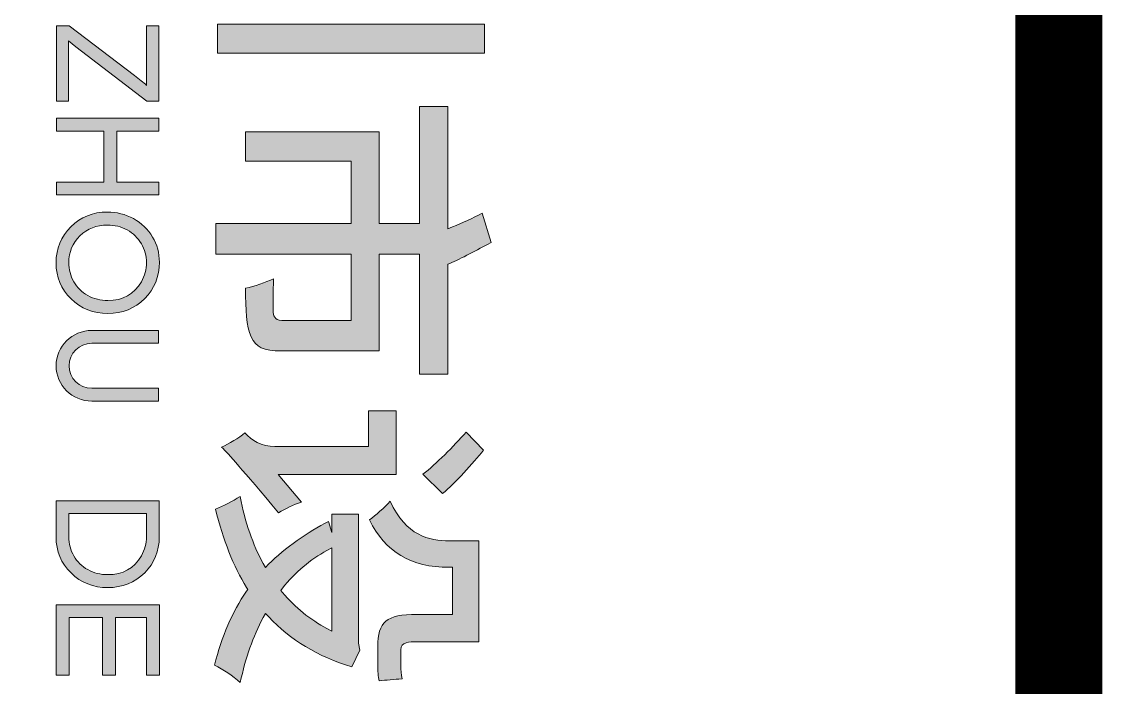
# Model space of a CAD drawing. Header units: millimetres. Extents: x 434053 to 1059003, y -2417481 to 936527.
# Drawn here: x 607287 to 608031, y -1805000 to -1804542 of the extents above; entities that cross this region are included whole.
import ezdxf

# ---------------------------------------------------------------- set-up
doc = ezdxf.new("R2010")
doc.units = ezdxf.units.MM
doc.header["$LTSCALE"] = 1000
doc.header["$MEASUREMENT"] = 0
for name, color, linetype in [('_U+56FE_U+5C42 1', 7, 'Continuous'), ('A-ANNO-TTLB', 7, 'Continuous'), ('图框层', 3, 'Continuous')]:
    doc.layers.add(name, color=color, linetype=linetype)

# ---------------------------------------------------------------- blocks, each defined once
blk = doc.blocks.new('asdfgafglogo2021h')
at = {"layer": '_U+56FE_U+5C42 1'}
h = blk.add_hatch(color=256, dxfattribs=at)
h.dxf.hatch_style = 2
edge = h.paths.add_edge_path()
edge.add_spline(control_points=[(394702, -17779.3), (394702, -17779.3), (394702, -17593.1), (394702, -17593.1), (394702, -17593.1), (394616, -17593.1), (394616, -17593.1), (394616, -17593.1), (394616, -17738.3), (394616, -17738.3), (394616, -17738.3), (394575.8, -17738.3), (394575.8, -17738.3), (394575.8, -17738.3), (394575.8, -17554.5), (394575.8, -17554.5), (394575.8, -17554.5), (394702, -17554.5), (394702, -17554.5), (394702, -17554.5), (394702, -17498.8), (394702, -17498.8), (394702, -17498.8), (394541, -17498.8), (394541, -17498.8), (394541, -17498.8), (394541, -17460.1), (394541, -17460.1), (394541, -17460.1), (394709.3, -17460.1), (394709.3, -17460.1), (394709.3, -17460.1), (394706.6, -17453.6), (394706.6, -17453.6), (394701.1, -17440.4), (394694.3, -17425.5), (394687.8, -17412.8), (394687.8, -17412.8), (394727.7, -17400.2), (394727.7, -17400.2), (394727.7, -17400.2), (394728.2, -17401.2), (394728.2, -17401.2), (394738, -17419.3), (394750.2, -17441.7), (394756.7, -17457.3), (394756.7, -17457.3), (394757.9, -17460.1), (394757.9, -17460.1), (394757.9, -17460.1), (394909, -17460.1), (394909, -17460.1), (394909, -17460.1), (394909, -17498.8), (394909, -17498.8), (394909, -17498.8), (394743.9, -17498.8), (394743.9, -17498.8), (394743.9, -17498.8), (394743.9, -17554.5), (394743.9, -17554.5), (394743.9, -17554.5), (394877.1, -17554.5), (394877.1, -17554.5), (394877.1, -17554.5), (394877.1, -17689.3), (394877.1, -17689.3), (394877.1, -17713.5), (394872, -17724.3), (394857.7, -17730.5), (394842.5, -17737.5), (394821.1, -17738.3), (394790.7, -17738.3), (394788.3, -17725.9), (394783, -17711.1), (394777.9, -17699.8), (394788.7, -17700.2), (394799.7, -17700.4), (394808.2, -17700.4), (394814.5, -17700.4), (394819.4, -17700.3), (394821.8, -17700.2), (394821.8, -17700.2), (394821.8, -17700.2), (394821.8, -17700.2), (394827.9, -17700.2), (394835.2, -17698.8), (394835.2, -17688.4), (394835.2, -17688.4), (394835.2, -17593.1), (394835.2, -17593.1), (394835.2, -17593.1), (394743.9, -17593.1), (394743.9, -17593.1), (394743.9, -17593.1), (394743.9, -17779.3), (394743.9, -17779.3), (394743.9, -17779.3), (394702, -17779.3), (394702, -17779.3)], knot_values=[0, 0, 0, 0, 1, 1, 1, 2, 2, 2, 3, 3, 3, 4, 4, 4, 5, 5, 5, 6, 6, 6, 7, 7, 7, 8, 8, 8, 9, 9, 9, 10, 10, 10, 11, 11, 11, 12, 12, 12, 13, 13, 13, 14, 14, 14, 15, 15, 15, 16, 16, 16, 17, 17, 17, 18, 18, 18, 19, 19, 19, 20, 20, 20, 21, 21, 21, 22, 22, 22, 23, 23, 23, 24, 24, 24, 25, 25, 25, 26, 26, 26, 27, 27, 27, 28, 28, 28, 29, 29, 29, 30, 30, 30, 31, 31, 31, 32, 32, 32, 33, 33, 33, 33], degree=3, periodic=0)
h = blk.add_hatch(color=256, dxfattribs=at)
h.dxf.hatch_style = 2
h.paths.add_polyline_path([(394427.7, -17409.6), (394427.7, -17776.8), (394467.5, -17776.8), (394467.5, -17409.6)])
h = blk.add_hatch(color=256, dxfattribs=at)
h.dxf.hatch_style = 2
edge = h.paths.add_edge_path()
edge.add_spline(control_points=[(395309.2, -17781), (395269.4, -17771), (395236.2, -17756.7), (395207.6, -17737.1), (395207.6, -17737.1), (395205.1, -17735.4), (395205.1, -17735.4), (395205.1, -17735.4), (395202.5, -17737), (395202.5, -17737), (395172.8, -17755.2), (395137.4, -17769.2), (395094.5, -17779.7), (395090.5, -17769.6), (395083.8, -17756.1), (395077.2, -17745.9), (395113.3, -17738.7), (395143.4, -17728.3), (395169.2, -17714.1), (395169.2, -17714.1), (395174.7, -17711.1), (395174.7, -17711.1), (395174.7, -17711.1), (395170.2, -17706.6), (395170.2, -17706.6), (395148.3, -17684.7), (395125.3, -17651.4), (395111.5, -17624.4), (395111.5, -17624.4), (395126.8, -17619.6), (395126.8, -17619.6), (395126.8, -17619.6), (395101.7, -17619.6), (395101.7, -17619.6), (395101.7, -17619.6), (395101.7, -17583.1), (395101.7, -17583.1), (395101.7, -17583.1), (395279.1, -17583.1), (395279.1, -17583.1), (395279.1, -17583.1), (395288.5, -17580.9), (395288.5, -17580.9), (395288.5, -17580.9), (395311.5, -17592), (395311.5, -17592), (395297.4, -17638.6), (395274.2, -17677.1), (395242.8, -17706.5), (395242.8, -17706.5), (395238, -17711), (395238, -17711), (395238, -17711), (395243.7, -17714.1), (395243.7, -17714.1), (395269.7, -17728), (395299, -17738.4), (395332.9, -17745.6), (395324.2, -17755.8), (395314.9, -17769.6), (395309.2, -17781)], knot_values=[0, 0, 0, 0, 1, 1, 1, 2, 2, 2, 3, 3, 3, 4, 4, 4, 5, 5, 5, 6, 6, 6, 7, 7, 7, 8, 8, 8, 9, 9, 9, 10, 10, 10, 11, 11, 11, 12, 12, 12, 13, 13, 13, 14, 14, 14, 15, 15, 15, 16, 16, 16, 17, 17, 17, 18, 18, 18, 19, 19, 19, 20, 20, 20, 20], degree=3, periodic=0)
edge = h.paths.add_edge_path()
edge.add_spline(control_points=[(395151.6, -17626.5), (395163.6, -17648.9), (395181.5, -17670.1), (395203.3, -17687.6), (395203.3, -17687.6), (395206.3, -17690), (395206.3, -17690), (395206.3, -17690), (395209.3, -17687.5), (395209.3, -17687.5), (395229.9, -17670), (395246.5, -17649.4), (395258.8, -17626.5), (395258.8, -17626.5), (395262.5, -17619.6), (395262.5, -17619.6), (395262.5, -17619.6), (395147.9, -17619.6), (395147.9, -17619.6), (395147.9, -17619.6), (395151.6, -17626.5), (395151.6, -17626.5)], knot_values=[0, 0, 0, 0, 1, 1, 1, 2, 2, 2, 3, 3, 3, 4, 4, 4, 5, 5, 5, 6, 6, 6, 7, 7, 7, 7], degree=3, periodic=0)
edge = h.paths.add_edge_path()
edge.add_spline(control_points=[(395009.5, -17771.3), (395004.7, -17760.9), (394996.6, -17747.9), (394989.8, -17739.2), (394999.5, -17730.6), (395008.6, -17716.1), (395008.6, -17698), (395008.6, -17698), (395008.6, -17569.1), (395008.6, -17569.1), (395008.6, -17569.1), (394959.3, -17569.1), (394959.3, -17569.1), (394959.3, -17569.1), (394959.3, -17531.3), (394959.3, -17531.3), (394959.3, -17531.3), (395046.8, -17531.3), (395046.8, -17531.3), (395046.8, -17531.3), (395046.8, -17693.6), (395046.8, -17693.6), (395046.8, -17693.6), (395084.8, -17661.3), (395084.8, -17661.3), (395088.6, -17671.8), (395094.3, -17684.5), (395099.5, -17692.9), (395039.1, -17744.1), (395019, -17761.2), (395009.5, -17771.3)], knot_values=[0, 0, 0, 0, 1, 1, 1, 2, 2, 2, 3, 3, 3, 4, 4, 4, 5, 5, 5, 6, 6, 6, 7, 7, 7, 8, 8, 8, 9, 9, 9, 10, 10, 10, 10], degree=3, periodic=0)
edge = h.paths.add_edge_path()
edge.add_spline(control_points=[(395109.4, -17567.8), (395103.3, -17559.4), (395092.3, -17547.1), (395083.8, -17539.4), (395131.3, -17516.7), (395138.1, -17486.7), (395138.1, -17457.5), (395138.1, -17457.5), (395138.1, -17417.5), (395138.1, -17417.5), (395138.1, -17417.5), (395276.9, -17417.5), (395276.9, -17417.5), (395276.9, -17417.5), (395276.9, -17503), (395276.9, -17503), (395276.9, -17512.7), (395276.9, -17524.7), (395288.2, -17524.7), (395288.2, -17524.7), (395309.7, -17524.7), (395309.7, -17524.7), (395315, -17524.7), (395322.3, -17524), (395328.1, -17522.9), (395328.1, -17522.9), (395328.1, -17523.3), (395328.1, -17523.3), (395328.8, -17533.5), (395329.5, -17545.3), (395330.9, -17554.5), (395324.8, -17556), (395316.6, -17556.3), (395310.5, -17556.3), (395310.5, -17556.3), (395284, -17556.3), (395284, -17556.3), (395249.1, -17556.3), (395239.5, -17544.7), (395239.5, -17502.6), (395239.5, -17502.6), (395239.5, -17453.6), (395239.5, -17453.6), (395239.5, -17453.6), (395174.6, -17453.6), (395174.6, -17453.6), (395174.6, -17453.6), (395174.6, -17458.3), (395174.6, -17458.3), (395174.6, -17510.5), (395153.3, -17546.1), (395109.4, -17567.8)], knot_values=[0, 0, 0, 0, 1, 1, 1, 2, 2, 2, 3, 3, 3, 4, 4, 4, 5, 5, 5, 6, 6, 6, 7, 7, 7, 8, 8, 8, 9, 9, 9, 10, 10, 10, 11, 11, 11, 12, 12, 12, 13, 13, 13, 14, 14, 14, 15, 15, 15, 16, 16, 16, 17, 17, 17, 17], degree=3, periodic=0)
edge = h.paths.add_edge_path()
edge.add_spline(control_points=[(395046.5, -17494.2), (395032.6, -17476.4), (395008.2, -17452.1), (394988.8, -17434.6), (394988.8, -17434.6), (395013.6, -17410.9), (395013.6, -17410.9), (395031.2, -17425.6), (395058.9, -17449.7), (395073.3, -17467.1), (395073.3, -17467.1), (395046.5, -17494.2), (395046.5, -17494.2)], knot_values=[0, 0, 0, 0, 1, 1, 1, 2, 2, 2, 3, 3, 3, 4, 4, 4, 4], degree=3, periodic=0)
h = blk.add_hatch(color=256, dxfattribs=at)
h.dxf.hatch_style = 2
edge = h.paths.add_edge_path()
edge.add_spline(control_points=[(394430, -17874.5), (394430, -17874.5), (394512, -17874.5), (394512, -17874.5), (394507.8, -17879), (394503.2, -17884.7), (394498.2, -17891.2), (394498.2, -17891.2), (394430, -17981.3), (394430, -17981.3), (394430, -17981.3), (394430, -17998.6), (394430, -17998.6), (394430, -17998.6), (394533.5, -17998.6), (394533.5, -17998.6), (394533.5, -17998.6), (394533.5, -17981.9), (394533.5, -17981.9), (394533.5, -17981.9), (394450.6, -17981.9), (394450.6, -17981.9), (394450.6, -17981.9), (394458.7, -17972.1), (394458.7, -17972.1), (394458.7, -17972.1), (394533.5, -17874.4), (394533.5, -17874.4), (394533.5, -17874.4), (394533.5, -17857.8), (394533.5, -17857.8), (394533.5, -17857.8), (394430, -17857.8), (394430, -17857.8), (394430, -17857.8), (394430, -17874.5), (394430, -17874.5)], knot_values=[0, 0, 0, 0, 1, 1, 1, 2, 2, 2, 3, 3, 3, 4, 4, 4, 5, 5, 5, 6, 6, 6, 7, 7, 7, 8, 8, 8, 9, 9, 9, 10, 10, 10, 11, 11, 11, 12, 12, 12, 12], degree=3, periodic=0)
h = blk.add_hatch(color=256, dxfattribs=at)
h.dxf.hatch_style = 2
h.paths.add_polyline_path([(394644.9, -17915.5), (394574.6, -17915.5), (394574.6, -17857.8), (394556.9, -17857.8), (394556.9, -17998.7), (394574.6, -17998.7), (394574.6, -17933.5), (394644.9, -17933.5), (394644.9, -17998.7), (394662.5, -17998.7), (394662.5, -17857.8), (394644.9, -17857.8)])
h = blk.add_hatch(color=256, dxfattribs=at)
h.dxf.hatch_style = 2
edge = h.paths.add_edge_path()
edge.add_spline(control_points=[(394754.9, -17856.9), (394742.6, -17856.9), (394731, -17860.1), (394720.4, -17866.4), (394709.7, -17872.8), (394701.2, -17881.6), (394695.1, -17892.7), (394689.1, -17903.7), (394686, -17915.8), (394686, -17928.6), (394686, -17948.4), (394692.8, -17965.3), (394706.3, -17978.7), (394719.8, -17992.2), (394736.5, -17999.1), (394755.9, -17999.1), (394775.4, -17999.1), (394792, -17992.2), (394805.4, -17978.5), (394818.7, -17964.8), (394825.5, -17947.8), (394825.5, -17928), (394825.5, -17907.8), (394818.6, -17890.7), (394805, -17877.1), (394791.6, -17863.7), (394774.7, -17856.9), (394754.9, -17856.9)], knot_values=[0, 0, 0, 0, 1, 1, 1, 2, 2, 2, 3, 3, 3, 4, 4, 4, 5, 5, 5, 6, 6, 6, 7, 7, 7, 8, 8, 8, 9, 9, 9, 9], degree=3, periodic=0)
edge = h.paths.add_edge_path()
edge.add_spline(control_points=[(394800.9, -17955.4), (394796.3, -17963.6), (394789.9, -17970.1), (394781.9, -17974.7), (394773.9, -17979.3), (394765, -17981.6), (394755.5, -17981.6), (394741.1, -17981.6), (394728.7, -17976.5), (394718.8, -17966.2), (394708.9, -17956), (394703.9, -17943.3), (394703.9, -17928.6), (394703.9, -17918.6), (394706.2, -17909.4), (394710.7, -17901.2), (394715.3, -17893), (394721.5, -17886.6), (394729.7, -17881.7), (394737.7, -17877), (394746.4, -17874.5), (394755.5, -17874.5), (394764.8, -17874.5), (394773.6, -17877), (394781.8, -17881.7), (394799.2, -17892), (394807.7, -17907.1), (394807.7, -17928), (394807.7, -17937.9), (394805.4, -17947.1), (394800.9, -17955.4)], knot_values=[0, 0, 0, 0, 1, 1, 1, 2, 2, 2, 3, 3, 3, 4, 4, 4, 5, 5, 5, 6, 6, 6, 7, 7, 7, 8, 8, 8, 9, 9, 9, 10, 10, 10, 10], degree=3, periodic=0)
h = blk.add_hatch(color=256, dxfattribs=at)
h.dxf.hatch_style = 2
edge = h.paths.add_edge_path()
edge.add_spline(control_points=[(394928.4, -17949.8), (394928.4, -17967.2), (394914.5, -17981.3), (394897.5, -17981.3), (394880.4, -17981.3), (394866.5, -17967.2), (394866.5, -17949.8), (394866.5, -17949.8), (394866.5, -17858.2), (394866.5, -17858.2), (394866.5, -17858.2), (394848.9, -17858.2), (394848.9, -17858.2), (394848.9, -17858.2), (394848.9, -17949.8), (394848.9, -17949.8), (394848.9, -17977), (394870.7, -17999.1), (394897.5, -17999.1), (394924.2, -17999.1), (394946, -17977), (394946, -17949.8), (394946, -17949.8), (394946, -17858.2), (394946, -17858.2), (394946, -17858.2), (394928.4, -17858.2), (394928.4, -17858.2), (394928.4, -17858.2), (394928.4, -17949.8), (394928.4, -17949.8)], knot_values=[0, 0, 0, 0, 1, 1, 1, 2, 2, 2, 3, 3, 3, 4, 4, 4, 5, 5, 5, 6, 6, 6, 7, 7, 7, 8, 8, 8, 9, 9, 9, 10, 10, 10, 10], degree=3, periodic=0)
h = blk.add_hatch(color=256, dxfattribs=at)
h.dxf.hatch_style = 2
edge = h.paths.add_edge_path()
edge.add_spline(control_points=[(395132.7, -17857), (395132.7, -17857), (395083, -17857), (395083, -17857), (395083, -17857), (395083, -17999.1), (395083, -17999.1), (395083, -17999.1), (395132.4, -17999.1), (395132.4, -17999.1), (395132.4, -17999.1), (395132.9, -17999.1), (395132.9, -17999.1), (395152.4, -17999.1), (395169, -17992.2), (395182.4, -17978.5), (395195.7, -17964.8), (395202.5, -17947.8), (395202.5, -17928), (395202.5, -17907.8), (395195.6, -17890.7), (395182, -17877.1), (395168.8, -17864), (395152.2, -17857.2), (395132.7, -17857)], knot_values=[0, 0, 0, 0, 1, 1, 1, 2, 2, 2, 3, 3, 3, 4, 4, 4, 5, 5, 5, 6, 6, 6, 7, 7, 7, 8, 8, 8, 8], degree=3, periodic=0)
edge = h.paths.add_edge_path()
edge.add_spline(control_points=[(395177.8, -17955.4), (395173.3, -17963.6), (395166.9, -17970), (395158.9, -17974.6), (395150.9, -17979.3), (395142.1, -17981.6), (395132.7, -17981.6), (395132.7, -17981.6), (395100.5, -17981.6), (395100.5, -17981.6), (395100.5, -17981.6), (395100.5, -17874.5), (395100.5, -17874.5), (395100.5, -17874.5), (395130.4, -17874.5), (395130.4, -17874.5), (395130.4, -17874.5), (395130.4, -17874.6), (395130.4, -17874.6), (395130.4, -17874.6), (395132.7, -17874.6), (395132.7, -17874.6), (395141.8, -17874.6), (395150.6, -17877), (395158.8, -17881.7), (395176.2, -17892), (395184.7, -17907.1), (395184.7, -17928), (395184.7, -17937.9), (395182.4, -17947.2), (395177.8, -17955.4)], knot_values=[0, 0, 0, 0, 1, 1, 1, 2, 2, 2, 3, 3, 3, 4, 4, 4, 5, 5, 5, 6, 6, 6, 7, 7, 7, 8, 8, 8, 9, 9, 9, 10, 10, 10, 10], degree=3, periodic=0)
h = blk.add_hatch(color=256, dxfattribs=at)
h.dxf.hatch_style = 2
h.paths.add_polyline_path([(395226.1, -17999.1), (395323.1, -17999.1), (395323.1, -17981.2), (395243.7, -17981.2), (395243.7, -17935.1), (395323.1, -17935.1), (395323.1, -17917.2), (395243.7, -17917.2), (395243.7, -17874.8), (395323.1, -17874.8), (395323.1, -17856.9), (395226.1, -17856.9)])
at = {"layer": '_U+56FE_U+5C42 1', "lineweight": 0}
for points in [[(394427.7, -17409.6), (394427.7, -17776.8), (394467.5, -17776.8), (394467.5, -17409.6), (394427.7, -17409.6)], [(394644.9, -17915.5), (394574.6, -17915.5), (394574.6, -17857.8), (394556.9, -17857.8), (394556.9, -17998.7), (394574.6, -17998.7), (394574.6, -17933.5), (394644.9, -17933.5), (394644.9, -17998.7), (394662.5, -17998.7), (394662.5, -17857.8), (394644.9, -17857.8), (394644.9, -17915.5)], [(395226.1, -17999.1), (395323.1, -17999.1), (395323.1, -17981.2), (395243.7, -17981.2), (395243.7, -17935.1), (395323.1, -17935.1), (395323.1, -17917.2), (395243.7, -17917.2), (395243.7, -17874.8), (395323.1, -17874.8), (395323.1, -17856.9), (395226.1, -17856.9), (395226.1, -17999.1)]]:
    blk.add_lwpolyline(points, dxfattribs=at)
for points in [[(394687.8, -17412.8), (394687.8, -17412.8), (394727.7, -17400.2), (394727.7, -17400.2)], [(394727.7, -17400.2), (394727.7, -17400.2), (394728.2, -17401.2), (394728.2, -17401.2)], [(394728.2, -17401.2), (394738, -17419.3), (394750.2, -17441.7), (394756.7, -17457.3)], [(394706.6, -17453.6), (394701.1, -17440.4), (394694.3, -17425.5), (394687.8, -17412.8)], [(394988.8, -17434.6), (394988.8, -17434.6), (395013.6, -17410.9), (395013.6, -17410.9)], [(395013.6, -17410.9), (395031.2, -17425.6), (395058.9, -17449.7), (395073.3, -17467.1)], [(395138.1, -17457.5), (395138.1, -17457.5), (395138.1, -17417.5), (395138.1, -17417.5)], [(395138.1, -17417.5), (395138.1, -17417.5), (395276.9, -17417.5), (395276.9, -17417.5)], [(395276.9, -17417.5), (395276.9, -17417.5), (395276.9, -17503), (395276.9, -17503)], [(395046.5, -17494.2), (395032.6, -17476.4), (395008.2, -17452.1), (394988.8, -17434.6)], [(394541, -17498.8), (394541, -17498.8), (394541, -17460.1), (394541, -17460.1)], [(394541, -17460.1), (394541, -17460.1), (394709.3, -17460.1), (394709.3, -17460.1)], [(394709.3, -17460.1), (394709.3, -17460.1), (394706.6, -17453.6), (394706.6, -17453.6)], [(394756.7, -17457.3), (394756.7, -17457.3), (394757.9, -17460.1), (394757.9, -17460.1)], [(394757.9, -17460.1), (394757.9, -17460.1), (394909, -17460.1), (394909, -17460.1)], [(394909, -17460.1), (394909, -17460.1), (394909, -17498.8), (394909, -17498.8)], [(395083.8, -17539.4), (395131.3, -17516.7), (395138.1, -17486.7), (395138.1, -17457.5)], [(395174.6, -17458.3), (395174.6, -17510.5), (395153.3, -17546.1), (395109.4, -17567.8)], [(395239.5, -17453.6), (395239.5, -17453.6), (395174.6, -17453.6), (395174.6, -17453.6)], [(395174.6, -17453.6), (395174.6, -17453.6), (395174.6, -17458.3), (395174.6, -17458.3)], [(395239.5, -17502.6), (395239.5, -17502.6), (395239.5, -17453.6), (395239.5, -17453.6)], [(395073.3, -17467.1), (395073.3, -17467.1), (395046.5, -17494.2), (395046.5, -17494.2)], [(394702, -17498.8), (394702, -17498.8), (394541, -17498.8), (394541, -17498.8)], [(394702, -17554.5), (394702, -17554.5), (394702, -17498.8), (394702, -17498.8)], [(394909, -17498.8), (394909, -17498.8), (394743.9, -17498.8), (394743.9, -17498.8)], [(394743.9, -17498.8), (394743.9, -17498.8), (394743.9, -17554.5), (394743.9, -17554.5)], [(395284, -17556.3), (395249.1, -17556.3), (395239.5, -17544.7), (395239.5, -17502.6)], [(395276.9, -17503), (395276.9, -17512.7), (395276.9, -17524.7), (395288.2, -17524.7)], [(394959.3, -17569.1), (394959.3, -17569.1), (394959.3, -17531.3), (394959.3, -17531.3)], [(394959.3, -17531.3), (394959.3, -17531.3), (395046.8, -17531.3), (395046.8, -17531.3)], [(395046.8, -17531.3), (395046.8, -17531.3), (395046.8, -17693.6), (395046.8, -17693.6)], [(395288.2, -17524.7), (395288.2, -17524.7), (395309.7, -17524.7), (395309.7, -17524.7)], [(395309.7, -17524.7), (395315, -17524.7), (395322.3, -17524), (395328.1, -17522.9)], [(395328.1, -17522.9), (395328.1, -17522.9), (395328.1, -17523.3), (395328.1, -17523.3)], [(395328.1, -17523.3), (395328.8, -17533.5), (395329.5, -17545.3), (395330.9, -17554.5)], [(395109.4, -17567.8), (395103.3, -17559.4), (395092.3, -17547.1), (395083.8, -17539.4)], [(394575.8, -17738.3), (394575.8, -17738.3), (394575.8, -17554.5), (394575.8, -17554.5)], [(394575.8, -17554.5), (394575.8, -17554.5), (394702, -17554.5), (394702, -17554.5)], [(394743.9, -17554.5), (394743.9, -17554.5), (394877.1, -17554.5), (394877.1, -17554.5)], [(394877.1, -17554.5), (394877.1, -17554.5), (394877.1, -17689.3), (394877.1, -17689.3)], [(395310.5, -17556.3), (395310.5, -17556.3), (395284, -17556.3), (395284, -17556.3)], [(395330.9, -17554.5), (395324.8, -17556), (395316.6, -17556.3), (395310.5, -17556.3)], [(395008.6, -17569.1), (395008.6, -17569.1), (394959.3, -17569.1), (394959.3, -17569.1)], [(395008.6, -17698), (395008.6, -17698), (395008.6, -17569.1), (395008.6, -17569.1)], [(394702, -17593.1), (394702, -17593.1), (394616, -17593.1), (394616, -17593.1)], [(394616, -17593.1), (394616, -17593.1), (394616, -17738.3), (394616, -17738.3)], [(394702, -17779.3), (394702, -17779.3), (394702, -17593.1), (394702, -17593.1)], [(394835.2, -17593.1), (394835.2, -17593.1), (394743.9, -17593.1), (394743.9, -17593.1)], [(394743.9, -17593.1), (394743.9, -17593.1), (394743.9, -17779.3), (394743.9, -17779.3)], [(394835.2, -17688.4), (394835.2, -17688.4), (394835.2, -17593.1), (394835.2, -17593.1)], [(395101.7, -17619.6), (395101.7, -17619.6), (395101.7, -17583.1), (395101.7, -17583.1)], [(395101.7, -17583.1), (395101.7, -17583.1), (395279.1, -17583.1), (395279.1, -17583.1)], [(395311.5, -17592), (395297.4, -17638.6), (395274.2, -17677.1), (395242.8, -17706.5)], [(395279.1, -17583.1), (395279.1, -17583.1), (395288.5, -17580.9), (395288.5, -17580.9)], [(395288.5, -17580.9), (395288.5, -17580.9), (395311.5, -17592), (395311.5, -17592)], [(395126.8, -17619.6), (395126.8, -17619.6), (395101.7, -17619.6), (395101.7, -17619.6)], [(395111.5, -17624.4), (395111.5, -17624.4), (395126.8, -17619.6), (395126.8, -17619.6)], [(395170.2, -17706.6), (395148.3, -17684.7), (395125.3, -17651.4), (395111.5, -17624.4)], [(395262.5, -17619.6), (395262.5, -17619.6), (395147.9, -17619.6), (395147.9, -17619.6)], [(395147.9, -17619.6), (395147.9, -17619.6), (395151.6, -17626.5), (395151.6, -17626.5)], [(395258.8, -17626.5), (395258.8, -17626.5), (395262.5, -17619.6), (395262.5, -17619.6)], [(395151.6, -17626.5), (395163.6, -17648.9), (395181.5, -17670.1), (395203.3, -17687.6)], [(395209.3, -17687.5), (395229.9, -17670), (395246.5, -17649.4), (395258.8, -17626.5)], [(395046.8, -17693.6), (395046.8, -17693.6), (395084.8, -17661.3), (395084.8, -17661.3)], [(395084.8, -17661.3), (395088.6, -17671.8), (395094.3, -17684.5), (395099.5, -17692.9)], [(394877.1, -17689.3), (394877.1, -17713.5), (394872, -17724.3), (394857.7, -17730.5)], [(394989.8, -17739.2), (394999.5, -17730.6), (395008.6, -17716.1), (395008.6, -17698)], [(395099.5, -17692.9), (395039.1, -17744.1), (395019, -17761.2), (395009.5, -17771.3)], [(395203.3, -17687.6), (395203.3, -17687.6), (395206.3, -17690), (395206.3, -17690)], [(395206.3, -17690), (395206.3, -17690), (395209.3, -17687.5), (395209.3, -17687.5)], [(394790.7, -17738.3), (394788.3, -17725.9), (394783, -17711.1), (394777.9, -17699.8)], [(395169.2, -17714.1), (395169.2, -17714.1), (395174.7, -17711.1), (395174.7, -17711.1)], [(395174.7, -17711.1), (395174.7, -17711.1), (395170.2, -17706.6), (395170.2, -17706.6)], [(395242.8, -17706.5), (395242.8, -17706.5), (395238, -17711), (395238, -17711)], [(395238, -17711), (395238, -17711), (395243.7, -17714.1), (395243.7, -17714.1)], [(395077.2, -17745.9), (395113.3, -17738.7), (395143.4, -17728.3), (395169.2, -17714.1)], [(395243.7, -17714.1), (395269.7, -17728), (395299, -17738.4), (395332.9, -17745.6)], [(394616, -17738.3), (394616, -17738.3), (394575.8, -17738.3), (394575.8, -17738.3)], [(394857.7, -17730.5), (394842.5, -17737.5), (394821.1, -17738.3), (394790.7, -17738.3)], [(395009.5, -17771.3), (395004.7, -17760.9), (394996.6, -17747.9), (394989.8, -17739.2)], [(395202.5, -17737), (395172.8, -17755.2), (395137.4, -17769.2), (395094.5, -17779.7)], [(395205.1, -17735.4), (395205.1, -17735.4), (395202.5, -17737), (395202.5, -17737)], [(395207.6, -17737.1), (395207.6, -17737.1), (395205.1, -17735.4), (395205.1, -17735.4)], [(395309.2, -17781), (395269.4, -17771), (395236.2, -17756.7), (395207.6, -17737.1)], [(395094.5, -17779.7), (395090.5, -17769.6), (395083.8, -17756.1), (395077.2, -17745.9)], [(395332.9, -17745.6), (395324.2, -17755.8), (395314.9, -17769.6), (395309.2, -17781)], [(394743.9, -17779.3), (394743.9, -17779.3), (394702, -17779.3), (394702, -17779.3)]]:
    blk.add_open_spline(points, degree=3, dxfattribs=at)
for points, knots in [([(394821.8, -17700.2), (394821.8, -17700.2), (394821.8, -17700.2), (394821.8, -17700.2), (394827.9, -17700.2), (394835.2, -17698.8), (394835.2, -17688.4)], [27, 27, 27, 27, 28, 28, 28, 29, 29, 29, 29]), ([(394777.9, -17699.8), (394788.7, -17700.2), (394799.7, -17700.4), (394808.2, -17700.4), (394814.5, -17700.4), (394819.4, -17700.3), (394821.8, -17700.2)], [25, 25, 25, 25, 26, 26, 26, 27, 27, 27, 27]), ([(394430, -17874.5), (394430, -17874.5), (394512, -17874.5), (394512, -17874.5), (394507.8, -17879), (394503.2, -17884.7), (394498.2, -17891.2), (394498.2, -17891.2), (394430, -17981.3), (394430, -17981.3), (394430, -17981.3), (394430, -17998.6), (394430, -17998.6), (394430, -17998.6), (394533.5, -17998.6), (394533.5, -17998.6), (394533.5, -17998.6), (394533.5, -17981.9), (394533.5, -17981.9), (394533.5, -17981.9), (394450.6, -17981.9), (394450.6, -17981.9), (394450.6, -17981.9), (394458.7, -17972.1), (394458.7, -17972.1), (394458.7, -17972.1), (394533.5, -17874.4), (394533.5, -17874.4), (394533.5, -17874.4), (394533.5, -17857.8), (394533.5, -17857.8), (394533.5, -17857.8), (394430, -17857.8), (394430, -17857.8), (394430, -17857.8), (394430, -17874.5), (394430, -17874.5)], [0, 0, 0, 0, 1, 1, 1, 2, 2, 2, 3, 3, 3, 4, 4, 4, 5, 5, 5, 6, 6, 6, 7, 7, 7, 8, 8, 8, 9, 9, 9, 10, 10, 10, 11, 11, 11, 12, 12, 12, 12]), ([(394754.9, -17856.9), (394742.6, -17856.9), (394731, -17860.1), (394720.4, -17866.4), (394709.7, -17872.8), (394701.2, -17881.6), (394695.1, -17892.7), (394689.1, -17903.7), (394686, -17915.8), (394686, -17928.6), (394686, -17948.4), (394692.8, -17965.3), (394706.3, -17978.7), (394719.8, -17992.2), (394736.5, -17999.1), (394755.9, -17999.1), (394775.4, -17999.1), (394792, -17992.2), (394805.4, -17978.5), (394818.7, -17964.8), (394825.5, -17947.8), (394825.5, -17928), (394825.5, -17907.8), (394818.6, -17890.7), (394805, -17877.1), (394791.6, -17863.7), (394774.7, -17856.9), (394754.9, -17856.9)], [0, 0, 0, 0, 1, 1, 1, 2, 2, 2, 3, 3, 3, 4, 4, 4, 5, 5, 5, 6, 6, 6, 7, 7, 7, 8, 8, 8, 9, 9, 9, 9]), ([(394928.4, -17949.8), (394928.4, -17967.2), (394914.5, -17981.3), (394897.5, -17981.3), (394880.4, -17981.3), (394866.5, -17967.2), (394866.5, -17949.8), (394866.5, -17949.8), (394866.5, -17858.2), (394866.5, -17858.2), (394866.5, -17858.2), (394848.9, -17858.2), (394848.9, -17858.2), (394848.9, -17858.2), (394848.9, -17949.8), (394848.9, -17949.8), (394848.9, -17977), (394870.7, -17999.1), (394897.5, -17999.1), (394924.2, -17999.1), (394946, -17977), (394946, -17949.8), (394946, -17949.8), (394946, -17858.2), (394946, -17858.2), (394946, -17858.2), (394928.4, -17858.2), (394928.4, -17858.2), (394928.4, -17858.2), (394928.4, -17949.8), (394928.4, -17949.8)], [0, 0, 0, 0, 1, 1, 1, 2, 2, 2, 3, 3, 3, 4, 4, 4, 5, 5, 5, 6, 6, 6, 7, 7, 7, 8, 8, 8, 9, 9, 9, 10, 10, 10, 10]), ([(395132.7, -17857), (395132.7, -17857), (395083, -17857), (395083, -17857), (395083, -17857), (395083, -17999.1), (395083, -17999.1), (395083, -17999.1), (395132.4, -17999.1), (395132.4, -17999.1), (395132.4, -17999.1), (395132.9, -17999.1), (395132.9, -17999.1), (395152.4, -17999.1), (395169, -17992.2), (395182.4, -17978.5), (395195.7, -17964.8), (395202.5, -17947.8), (395202.5, -17928), (395202.5, -17907.8), (395195.6, -17890.7), (395182, -17877.1), (395168.8, -17864), (395152.2, -17857.2), (395132.7, -17857)], [0, 0, 0, 0, 1, 1, 1, 2, 2, 2, 3, 3, 3, 4, 4, 4, 5, 5, 5, 6, 6, 6, 7, 7, 7, 8, 8, 8, 8]), ([(394800.9, -17955.4), (394796.3, -17963.6), (394789.9, -17970.1), (394781.9, -17974.7), (394773.9, -17979.3), (394765, -17981.6), (394755.5, -17981.6), (394741.1, -17981.6), (394728.7, -17976.5), (394718.8, -17966.2), (394708.9, -17956), (394703.9, -17943.3), (394703.9, -17928.6), (394703.9, -17918.6), (394706.2, -17909.4), (394710.7, -17901.2), (394715.3, -17893), (394721.5, -17886.6), (394729.7, -17881.7), (394737.7, -17877), (394746.4, -17874.5), (394755.5, -17874.5), (394764.8, -17874.5), (394773.6, -17877), (394781.8, -17881.7), (394799.2, -17892), (394807.7, -17907.1), (394807.7, -17928), (394807.7, -17937.9), (394805.4, -17947.1), (394800.9, -17955.4)], [0, 0, 0, 0, 1, 1, 1, 2, 2, 2, 3, 3, 3, 4, 4, 4, 5, 5, 5, 6, 6, 6, 7, 7, 7, 8, 8, 8, 9, 9, 9, 10, 10, 10, 10]), ([(395177.8, -17955.4), (395173.3, -17963.6), (395166.9, -17970), (395158.9, -17974.6), (395150.9, -17979.3), (395142.1, -17981.6), (395132.7, -17981.6), (395132.7, -17981.6), (395100.5, -17981.6), (395100.5, -17981.6), (395100.5, -17981.6), (395100.5, -17874.5), (395100.5, -17874.5), (395100.5, -17874.5), (395130.4, -17874.5), (395130.4, -17874.5), (395130.4, -17874.5), (395130.4, -17874.6), (395130.4, -17874.6), (395130.4, -17874.6), (395132.7, -17874.6), (395132.7, -17874.6), (395141.8, -17874.6), (395150.6, -17877), (395158.8, -17881.7), (395176.2, -17892), (395184.7, -17907.1), (395184.7, -17928), (395184.7, -17937.9), (395182.4, -17947.2), (395177.8, -17955.4)], [0, 0, 0, 0, 1, 1, 1, 2, 2, 2, 3, 3, 3, 4, 4, 4, 5, 5, 5, 6, 6, 6, 7, 7, 7, 8, 8, 8, 9, 9, 9, 10, 10, 10, 10])]:
    blk.add_open_spline(points, degree=3, knots=knots, dxfattribs=at)
blk = doc.blocks.new('asdfgafg21GZ_LABEL3')
at = {"xscale": 0.01, "yscale": 0.01, "zscale": 0.01}
blk.add_blockref('asdfgafglogo2021h', (-3989.925, 166.192), dxfattribs=at)
blk = doc.blocks.new('asdfgafgA$C15443CC7')
at = {"layer": 'A-ANNO-TTLB', "const_width": 180}
blk.add_lwpolyline([(55950, 1500), (208350, 1500), (208350, 87600), (55950, 87600)], close=True, dxfattribs=at)
at = {"layer": '图框层', "xscale": 150.0000000300889, "yscale": 150.0000000300889, "zscale": 150.0000000300889}
blk.add_blockref('asdfgafg21GZ_LABEL3', (208350, 87600), dxfattribs=at)
blk = doc.blocks.new('asdfadfsdhg')
at = {"xscale": 0.3333333333333333, "yscale": 0.3333333333333333, "zscale": 0.3333333333333333, "rotation": 270}
blk.add_blockref('asdfgafgA$C15443CC7', (0, 69950), dxfattribs=at)

msp = doc.modelspace()

# ---------------------------------------------------------------- block references
msp.add_blockref('asdfadfsdhg', (578800.94, -1807326.27))

doc.saveas('drawing.dxf')
